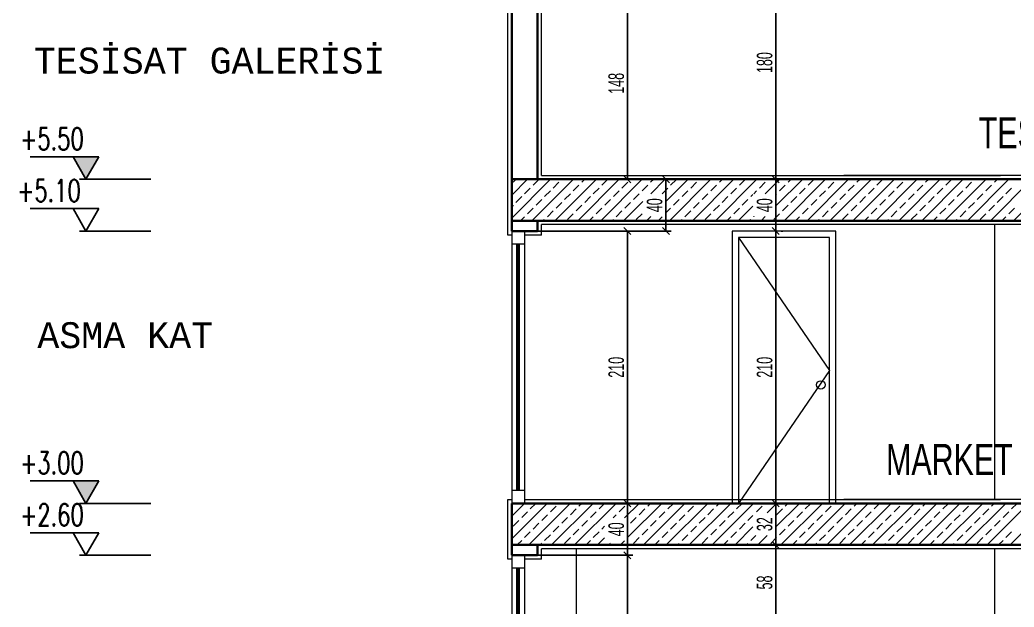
# Model space of a CAD drawing. Header units: inches. Extents: x -7543 to -822, y 102837 to 190349.
# Drawn here: x -827.5247 to -827.3713, y 102836.8419 to 102836.9325 of the extents above; entities that cross this region are included whole.
import ezdxf
from ezdxf.enums import TextEntityAlignment as Align

# ---------------------------------------------------------------- set-up
doc = ezdxf.new("R2010")
doc.units = ezdxf.units.IN
doc.header["$MEASUREMENT"] = 0
doc.linetypes.add('__ZG_T_P__9', pattern=[22, 1, -10, 1, -10])
doc.layers.get('0').update_dxf_attribs({"lineweight": 25})
for name, color, linetype, lineweight, true_color in [('DUVAR', 7, 'Continuous', 35, 0xfc4642), ('KAPI', 7, 'Continuous', 18, 0xffb360), ('PENCERE', 7, 'Continuous', 18, 0xffb360)]:
    doc.layers.add(name, color=color, linetype=linetype, lineweight=lineweight, true_color=true_color)
for name, color, linetype, lineweight in [('ICOL', 55, 'Continuous', 25), ('SIVA', 150, 'Continuous', 15), ('TARAMA', 8, 'Continuous', 25), ('YAZI', 7, 'Continuous', 25)]:
    doc.layers.add(name, color=color, linetype=linetype, lineweight=lineweight)
doc.styles.add('arıal', font='arial.ttf', dxfattribs={"width": 0.7})
doc.styles.add('ISIM', font='monos.ttf', dxfattribs={"width": 1.1, "height": 200})
doc.styles.add('KAPı-PEN', font='simplex.shx', dxfattribs={"width": 0.7, "height": 10})
doc.styles.add('OLCU', font='tromand.shx', dxfattribs={"width": 0.6, "height": 12})

# ---------------------------------------------------------------- blocks, each defined once
blk = doc.blocks.new('_Oblique')
at = {"color": 0, "linetype": 'ByBlock', "lineweight": -2}
blk.add_line((-0.5, -0.5), (0.5, 0.5), dxfattribs=at)

msp = doc.modelspace()

# ---------------------------------------------------------------- hatches: boundary and pattern name
at = {"layer": 'ICOL'}
for points in [[(-827.51246, 102836.91135), (-827.51646, 102836.91135), (-827.51446, 102836.90788)], [(-827.51246, 102836.86135), (-827.51646, 102836.86135), (-827.51446, 102836.85788)]]:
    msp.add_hatch(color=2, dxfattribs=at).paths.add_polyline_path(points)

# ---------------------------------------------------------------- linework, layer by layer
at = {"layer": 'DUVAR'}
for p, q in [((-827.44879, 102836.89988), (-827.44879, 102836.93748)), ((-827.44479, 102836.90788), (-827.44479, 102836.93748)), ((-827.44879, 102836.90788), (-827.27379, 102836.90788)), ((-827.44879, 102836.90148), (-827.27379, 102836.90148)), ((-827.44479, 102836.89988), (-827.44479, 102836.90148)), ((-827.44479, 102836.89988), (-827.44879, 102836.89988)), ((-827.44879, 102836.85788), (-827.27379, 102836.85788)), ((-827.44879, 102836.84988), (-827.44879, 102836.85788)), ((-827.44879, 102836.85148), (-827.27379, 102836.85148)), ((-827.44479, 102836.84988), (-827.44479, 102836.85148)), ((-827.44479, 102836.84988), (-827.44879, 102836.84988))]:
    msp.add_line(p, q, dxfattribs=at)
at = {"layer": 'ICOL'}
for p, q in [((-827.40805, 102836.94388), (-827.40805, 102836.90788)), ((-827.43093, 102836.90788), (-827.43093, 102836.93748)), ((-827.42501, 102836.89988), (-827.42501, 102836.90788)), ((-827.40805, 102836.90788), (-827.40805, 102836.89988)), ((-827.43093, 102836.85788), (-827.43093, 102836.89988)), ((-827.40805, 102836.89988), (-827.40805, 102836.85788)), ((-827.43093, 102836.84988), (-827.43093, 102836.85788)), ((-827.40805, 102836.85788), (-827.40805, 102836.85148)), ((-827.40805, 102836.85148), (-827.40805, 102836.83988)), ((-827.43093, 102836.79788), (-827.43093, 102836.84988))]:
    msp.add_line(p, q, dxfattribs=at)
at = {"layer": 'ICOL', "color": 2}
for p, q in [((-827.52308, 102836.91135), (-827.51246, 102836.91135)), ((-827.51446, 102836.90788), (-827.51646, 102836.91135)), ((-827.51246, 102836.91135), (-827.51446, 102836.90788)), ((-827.51546, 102836.90788), (-827.50446, 102836.90788)), ((-827.52308, 102836.90335), (-827.51246, 102836.90335)), ((-827.51446, 102836.89988), (-827.51646, 102836.90335)), ((-827.51246, 102836.90335), (-827.51446, 102836.89988)), ((-827.51546, 102836.89988), (-827.50446, 102836.89988)), ((-827.52308, 102836.86135), (-827.51246, 102836.86135)), ((-827.51446, 102836.85788), (-827.51646, 102836.86135)), ((-827.51246, 102836.86135), (-827.51446, 102836.85788)), ((-827.51546, 102836.85788), (-827.50446, 102836.85788)), ((-827.52308, 102836.85335), (-827.51246, 102836.85335)), ((-827.51446, 102836.84988), (-827.51646, 102836.85335)), ((-827.51246, 102836.85335), (-827.51446, 102836.84988)), ((-827.51546, 102836.84988), (-827.50446, 102836.84988))]:
    msp.add_line(p, q, dxfattribs=at)
at = {"layer": 'ICOL', "color": 53}
for p, q in [((-827.43311, 102836.90788), (-827.43009, 102836.90788)), ((-827.4272, 102836.90788), (-827.42417, 102836.90788)), ((-827.40568, 102836.90788), (-827.40889, 102836.90788)), ((-827.40568, 102836.90788), (-827.40889, 102836.90788)), ((-827.44831, 102836.89988), (-827.43009, 102836.89988)), ((-827.44239, 102836.89988), (-827.42417, 102836.89988)), ((-827.40696, 102836.89988), (-827.40721, 102836.89988)), ((-827.40696, 102836.89988), (-827.40721, 102836.89988)), ((-827.43238, 102836.85788), (-827.43009, 102836.85788)), ((-827.43238, 102836.85788), (-827.43009, 102836.85788)), ((-827.40683, 102836.85788), (-827.40721, 102836.85788)), ((-827.40683, 102836.85788), (-827.40721, 102836.85788)), ((-827.40739, 102836.85148), (-827.40721, 102836.85148)), ((-827.40739, 102836.85148), (-827.40721, 102836.85148)), ((-827.44831, 102836.84988), (-827.43009, 102836.84988)), ((-827.44831, 102836.84988), (-827.43009, 102836.84988))]:
    msp.add_line(p, q, dxfattribs=at)
at = {"layer": 'KAPI'}
for p, q in [((-827.44879, 102836.89988), (-827.44879, 102836.85788)), ((-827.44679, 102836.89988), (-827.44679, 102836.85788)), ((-827.39879, 102836.89988), (-827.41479, 102836.89988)), ((-827.41479, 102836.89988), (-827.41479, 102836.85788)), ((-827.39879, 102836.85788), (-827.39879, 102836.89988)), ((-827.37429, 102836.85848), (-827.37429, 102836.90088)), ((-827.39979, 102836.89888), (-827.41379, 102836.89888)), ((-827.41379, 102836.89888), (-827.41379, 102836.85788)), ((-827.39979, 102836.85788), (-827.39979, 102836.89888)), ((-827.44679, 102836.89788), (-827.44879, 102836.89788)), ((-827.44799, 102836.85988), (-827.44799, 102836.89788)), ((-827.44779, 102836.85988), (-827.44779, 102836.89788)), ((-827.44759, 102836.85988), (-827.44759, 102836.89788)), ((-827.43879, 102836.79848), (-827.43879, 102836.85088)), ((-827.37429, 102836.79848), (-827.37429, 102836.85088)), ((-827.44879, 102836.84988), (-827.44879, 102836.79848)), ((-827.44679, 102836.84988), (-827.44679, 102836.79848)), ((-827.44679, 102836.84788), (-827.44879, 102836.84788)), ((-827.44799, 102836.79988), (-827.44799, 102836.84788)), ((-827.44779, 102836.79988), (-827.44779, 102836.84788)), ((-827.44759, 102836.79988), (-827.44759, 102836.84788))]:
    msp.add_line(p, q, dxfattribs=at)
at = {"layer": 'KAPI', "linetype": '__ZG_T_P__9'}
for p, q in [((-827.41379, 102836.89888), (-827.39979, 102836.87838)), ((-827.39979, 102836.87838), (-827.41379, 102836.85788))]:
    msp.add_line(p, q, dxfattribs=at)
at = {"layer": 'KAPI'}
msp.add_circle((-827.40111, 102836.87616), 0.00065, dxfattribs=at)
at = {"layer": 'PENCERE'}
msp.add_line((-827.44679, 102836.85988), (-827.44879, 102836.85988), dxfattribs=at)
at = {"layer": 'SIVA'}
for p, q in [((-827.44939, 102836.89928), (-827.44939, 102836.93688)), ((-827.44419, 102836.90848), (-827.44419, 102836.93688)), ((-827.44419, 102836.90848), (-827.37339, 102836.90848)), ((-827.27379, 102836.90848), (-827.39755, 102836.90848)), ((-827.27259, 102836.90088), (-827.44419, 102836.90088)), ((-827.44419, 102836.89928), (-827.44419, 102836.90088)), ((-827.44879, 102836.89928), (-827.44939, 102836.89928)), ((-827.44419, 102836.89928), (-827.44679, 102836.89928)), ((-827.44939, 102836.85848), (-827.44879, 102836.85848)), ((-827.44939, 102836.84928), (-827.44939, 102836.85848)), ((-827.44679, 102836.85848), (-827.37339, 102836.85848)), ((-827.27379, 102836.85848), (-827.39755, 102836.85848)), ((-827.27259, 102836.85088), (-827.44419, 102836.85088)), ((-827.44419, 102836.84928), (-827.44419, 102836.85088)), ((-827.44879, 102836.84928), (-827.44939, 102836.84928)), ((-827.44419, 102836.84928), (-827.44679, 102836.84928))]:
    msp.add_line(p, q, dxfattribs=at)
at = {"layer": 'TARAMA'}
for p, q in [((-827.44879, 102836.90542), (-827.44633, 102836.90788)), ((-827.44879, 102836.90189), (-827.44279, 102836.90788)), ((-827.44858, 102836.90741), (-827.4481, 102836.90788)), ((-827.44566, 102836.90148), (-827.43926, 102836.90788)), ((-827.44548, 102836.90696), (-827.4446, 102836.90785)), ((-827.44239, 102836.90652), (-827.4415, 102836.90741)), ((-827.44212, 102836.90148), (-827.43572, 102836.90788)), ((-827.44106, 102836.90785), (-827.44103, 102836.90788)), ((-827.43859, 102836.90148), (-827.43219, 102836.90788)), ((-827.43797, 102836.90741), (-827.43749, 102836.90788)), ((-827.43505, 102836.90148), (-827.42865, 102836.90788)), ((-827.43488, 102836.90696), (-827.43399, 102836.90785)), ((-827.43178, 102836.90652), (-827.4309, 102836.90741)), ((-827.43046, 102836.90785), (-827.43042, 102836.90788)), ((-827.42736, 102836.90741), (-827.42688, 102836.90788)), ((-827.42735, 102836.90565), (-827.42512, 102836.90788)), ((-827.42494, 102836.90452), (-827.42158, 102836.90788)), ((-827.42445, 102836.90148), (-827.41805, 102836.90788)), ((-827.42427, 102836.90696), (-827.42339, 102836.90785)), ((-827.42118, 102836.90652), (-827.42029, 102836.90741)), ((-827.42091, 102836.90148), (-827.41451, 102836.90788)), ((-827.41985, 102836.90785), (-827.41981, 102836.90788)), ((-827.41737, 102836.90148), (-827.41097, 102836.90788)), ((-827.41676, 102836.90741), (-827.41628, 102836.90788)), ((-827.41366, 102836.90696), (-827.41278, 102836.90785)), ((-827.41057, 102836.90652), (-827.40968, 102836.90741)), ((-827.40967, 102836.90565), (-827.40744, 102836.90788)), ((-827.40924, 102836.90785), (-827.40921, 102836.90788)), ((-827.40797, 102836.90381), (-827.4039, 102836.90788)), ((-827.40677, 102836.90148), (-827.40037, 102836.90788)), ((-827.40615, 102836.90741), (-827.40567, 102836.90788)), ((-827.40323, 102836.90148), (-827.39683, 102836.90788)), ((-827.40306, 102836.90696), (-827.40217, 102836.90785)), ((-827.39996, 102836.90652), (-827.39908, 102836.90741)), ((-827.3997, 102836.90148), (-827.3933, 102836.90788)), ((-827.39864, 102836.90785), (-827.3986, 102836.90788)), ((-827.39616, 102836.90148), (-827.38976, 102836.90788)), ((-827.39554, 102836.90741), (-827.39506, 102836.90788)), ((-827.39263, 102836.90148), (-827.38623, 102836.90788)), ((-827.39245, 102836.90696), (-827.39157, 102836.90785)), ((-827.38936, 102836.90652), (-827.38847, 102836.90741)), ((-827.38909, 102836.90148), (-827.38269, 102836.90788)), ((-827.38803, 102836.90785), (-827.38799, 102836.90788)), ((-827.38555, 102836.90148), (-827.37915, 102836.90788)), ((-827.38494, 102836.90741), (-827.38446, 102836.90788)), ((-827.38202, 102836.90148), (-827.37562, 102836.90788)), ((-827.38184, 102836.90696), (-827.38096, 102836.90785)), ((-827.37875, 102836.90652), (-827.37787, 102836.90741)), ((-827.37848, 102836.90148), (-827.37208, 102836.90788)), ((-827.37742, 102836.90785), (-827.37739, 102836.90788)), ((-827.37495, 102836.90148), (-827.36855, 102836.90788)), ((-827.37433, 102836.90741), (-827.37385, 102836.90788)), ((-827.37141, 102836.90148), (-827.36501, 102836.90788)), ((-827.44681, 102836.90564), (-827.44592, 102836.90652)), ((-827.44371, 102836.9052), (-827.44283, 102836.90608)), ((-827.44062, 102836.90475), (-827.43974, 102836.90564)), ((-827.43929, 102836.90608), (-827.43841, 102836.90696)), ((-827.4362, 102836.90564), (-827.43532, 102836.90652)), ((-827.43311, 102836.9052), (-827.43222, 102836.90608)), ((-827.43001, 102836.90475), (-827.42913, 102836.90564)), ((-827.42869, 102836.90608), (-827.4278, 102836.90696)), ((-827.42558, 102836.90565), (-827.42471, 102836.90652)), ((-827.4225, 102836.9052), (-827.42162, 102836.90608)), ((-827.41941, 102836.90475), (-827.41852, 102836.90564)), ((-827.41808, 102836.90608), (-827.4172, 102836.90696)), ((-827.41499, 102836.90564), (-827.4141, 102836.90652)), ((-827.41144, 102836.90565), (-827.41101, 102836.90608)), ((-827.40797, 102836.90558), (-827.40792, 102836.90564)), ((-827.40748, 102836.90608), (-827.40659, 102836.90696)), ((-827.40438, 102836.90564), (-827.4035, 102836.90652)), ((-827.40129, 102836.9052), (-827.4004, 102836.90608)), ((-827.39819, 102836.90475), (-827.39731, 102836.90564)), ((-827.39687, 102836.90608), (-827.39598, 102836.90696)), ((-827.39377, 102836.90564), (-827.39289, 102836.90652)), ((-827.39068, 102836.9052), (-827.3898, 102836.90608)), ((-827.38759, 102836.90475), (-827.3867, 102836.90564)), ((-827.38626, 102836.90608), (-827.38538, 102836.90696)), ((-827.38317, 102836.90564), (-827.38228, 102836.90652)), ((-827.38007, 102836.9052), (-827.37919, 102836.90608)), ((-827.37698, 102836.90475), (-827.3761, 102836.90564)), ((-827.37566, 102836.90608), (-827.37477, 102836.90696)), ((-827.37256, 102836.90564), (-827.37168, 102836.90652)), ((-827.44813, 102836.90431), (-827.44725, 102836.9052)), ((-827.44504, 102836.90387), (-827.44416, 102836.90475)), ((-827.44195, 102836.90343), (-827.44106, 102836.90431)), ((-827.43753, 102836.90431), (-827.43664, 102836.9052)), ((-827.43443, 102836.90387), (-827.43355, 102836.90475)), ((-827.43152, 102836.90148), (-827.42854, 102836.90446)), ((-827.43134, 102836.90343), (-827.43046, 102836.90431)), ((-827.42383, 102836.90387), (-827.42294, 102836.90475)), ((-827.42073, 102836.90343), (-827.41985, 102836.90431)), ((-827.41631, 102836.90431), (-827.41543, 102836.9052)), ((-827.41322, 102836.90387), (-827.41234, 102836.90475)), ((-827.41189, 102836.9052), (-827.41157, 102836.90552)), ((-827.40571, 102836.90431), (-827.40482, 102836.9052)), ((-827.40261, 102836.90387), (-827.40173, 102836.90475)), ((-827.39952, 102836.90343), (-827.39864, 102836.90431)), ((-827.3951, 102836.90431), (-827.39422, 102836.9052)), ((-827.39201, 102836.90387), (-827.39112, 102836.90475)), ((-827.38891, 102836.90343), (-827.38803, 102836.90431)), ((-827.38449, 102836.90431), (-827.38361, 102836.9052)), ((-827.3814, 102836.90387), (-827.38052, 102836.90475)), ((-827.37831, 102836.90343), (-827.37742, 102836.90431)), ((-827.37389, 102836.90431), (-827.373, 102836.9052)), ((-827.44879, 102836.90365), (-827.44858, 102836.90387)), ((-827.44637, 102836.90254), (-827.44548, 102836.90343)), ((-827.44327, 102836.9021), (-827.44239, 102836.90299)), ((-827.44018, 102836.90166), (-827.43929, 102836.90254)), ((-827.43885, 102836.90299), (-827.43797, 102836.90387)), ((-827.43576, 102836.90254), (-827.43488, 102836.90343)), ((-827.43267, 102836.9021), (-827.43178, 102836.90299)), ((-827.42957, 102836.90166), (-827.42869, 102836.90254)), ((-827.42494, 102836.90276), (-827.42427, 102836.90343)), ((-827.42206, 102836.9021), (-827.42118, 102836.90299)), ((-827.41897, 102836.90166), (-827.41808, 102836.90254)), ((-827.41764, 102836.90299), (-827.41676, 102836.90387)), ((-827.41455, 102836.90254), (-827.41366, 102836.90343)), ((-827.41384, 102836.90148), (-827.41157, 102836.90375)), ((-827.40836, 102836.90166), (-827.40748, 102836.90254)), ((-827.40703, 102836.90299), (-827.40615, 102836.90387)), ((-827.40394, 102836.90254), (-827.40306, 102836.90343)), ((-827.40085, 102836.9021), (-827.39996, 102836.90299)), ((-827.39775, 102836.90166), (-827.39687, 102836.90254)), ((-827.39643, 102836.90299), (-827.39554, 102836.90387)), ((-827.39333, 102836.90254), (-827.39245, 102836.90343)), ((-827.39024, 102836.9021), (-827.38936, 102836.90299)), ((-827.38715, 102836.90166), (-827.38626, 102836.90254)), ((-827.38582, 102836.90299), (-827.38494, 102836.90387)), ((-827.38273, 102836.90254), (-827.38184, 102836.90343)), ((-827.37963, 102836.9021), (-827.37875, 102836.90299)), ((-827.37654, 102836.90166), (-827.37566, 102836.90254)), ((-827.37521, 102836.90299), (-827.37433, 102836.90387)), ((-827.37212, 102836.90254), (-827.37124, 102836.90343)), ((-827.44743, 102836.90148), (-827.44681, 102836.9021)), ((-827.44389, 102836.90148), (-827.44371, 102836.90166)), ((-827.43682, 102836.90148), (-827.4362, 102836.9021)), ((-827.43328, 102836.90148), (-827.43311, 102836.90166)), ((-827.42798, 102836.90148), (-827.42735, 102836.90212)), ((-827.42621, 102836.90148), (-827.42559, 102836.9021)), ((-827.42268, 102836.90148), (-827.4225, 102836.90166)), ((-827.41561, 102836.90148), (-827.41499, 102836.9021)), ((-827.41207, 102836.90148), (-827.41189, 102836.90166)), ((-827.41145, 102836.9021), (-827.41144, 102836.90212)), ((-827.4103, 102836.90148), (-827.40967, 102836.90212)), ((-827.405, 102836.90148), (-827.40438, 102836.9021)), ((-827.40146, 102836.90148), (-827.40129, 102836.90166)), ((-827.39439, 102836.90148), (-827.39377, 102836.9021)), ((-827.39086, 102836.90148), (-827.39068, 102836.90166)), ((-827.38379, 102836.90148), (-827.38317, 102836.9021)), ((-827.38025, 102836.90148), (-827.38007, 102836.90166)), ((-827.37318, 102836.90148), (-827.37256, 102836.9021)), ((-827.44879, 102836.85592), (-827.44683, 102836.85788)), ((-827.44879, 102836.85239), (-827.4433, 102836.85788)), ((-827.44879, 102836.85769), (-827.4486, 102836.85788)), ((-827.44725, 102836.8557), (-827.44637, 102836.85658)), ((-827.44616, 102836.85148), (-827.43976, 102836.85788)), ((-827.44592, 102836.85702), (-827.44506, 102836.85788)), ((-827.44283, 102836.85658), (-827.44195, 102836.85747)), ((-827.44263, 102836.85148), (-827.43623, 102836.85788)), ((-827.43974, 102836.85614), (-827.43885, 102836.85702)), ((-827.43909, 102836.85148), (-827.43269, 102836.85788)), ((-827.43841, 102836.85747), (-827.43799, 102836.85788)), ((-827.43664, 102836.8557), (-827.43576, 102836.85658)), ((-827.43532, 102836.85702), (-827.43446, 102836.85788)), ((-827.43222, 102836.85658), (-827.43134, 102836.85747)), ((-827.43139, 102836.85565), (-827.42915, 102836.85788)), ((-827.43086, 102836.85265), (-827.42562, 102836.85788)), ((-827.42913, 102836.85614), (-827.42825, 102836.85702)), ((-827.42848, 102836.85148), (-827.42208, 102836.85788)), ((-827.4278, 102836.85747), (-827.42739, 102836.85788)), ((-827.42604, 102836.8557), (-827.42515, 102836.85658)), ((-827.42495, 102836.85148), (-827.41855, 102836.85788)), ((-827.42471, 102836.85702), (-827.42385, 102836.85788)), ((-827.42162, 102836.85658), (-827.42073, 102836.85747)), ((-827.42141, 102836.85148), (-827.41501, 102836.85788)), ((-827.41852, 102836.85614), (-827.41764, 102836.85702)), ((-827.41788, 102836.85148), (-827.41148, 102836.85788)), ((-827.4172, 102836.85747), (-827.41678, 102836.85788)), ((-827.41543, 102836.8557), (-827.41455, 102836.85658)), ((-827.4141, 102836.85702), (-827.41324, 102836.85788)), ((-827.41101, 102836.85658), (-827.41013, 102836.85747)), ((-827.40938, 102836.85645), (-827.40794, 102836.85788)), ((-827.40797, 102836.85432), (-827.40441, 102836.85788)), ((-827.40792, 102836.85614), (-827.40703, 102836.85702)), ((-827.40727, 102836.85148), (-827.40087, 102836.85788)), ((-827.40659, 102836.85747), (-827.40617, 102836.85788)), ((-827.40482, 102836.8557), (-827.40394, 102836.85658)), ((-827.40373, 102836.85148), (-827.39733, 102836.85788)), ((-827.4035, 102836.85702), (-827.40264, 102836.85788)), ((-827.4004, 102836.85658), (-827.39952, 102836.85747)), ((-827.4002, 102836.85148), (-827.3938, 102836.85788)), ((-827.39731, 102836.85614), (-827.39643, 102836.85702)), ((-827.39666, 102836.85148), (-827.39026, 102836.85788)), ((-827.39598, 102836.85747), (-827.39557, 102836.85788)), ((-827.39422, 102836.8557), (-827.39333, 102836.85658)), ((-827.39313, 102836.85148), (-827.38673, 102836.85788)), ((-827.39289, 102836.85702), (-827.39203, 102836.85788)), ((-827.3898, 102836.85658), (-827.38891, 102836.85747)), ((-827.38959, 102836.85148), (-827.38319, 102836.85788)), ((-827.3867, 102836.85614), (-827.38582, 102836.85702)), ((-827.38606, 102836.85148), (-827.37966, 102836.85788)), ((-827.38538, 102836.85747), (-827.38496, 102836.85788)), ((-827.38361, 102836.8557), (-827.38273, 102836.85658)), ((-827.38252, 102836.85148), (-827.37612, 102836.85788)), ((-827.38228, 102836.85702), (-827.38142, 102836.85788)), ((-827.37919, 102836.85658), (-827.37831, 102836.85747)), ((-827.37899, 102836.85148), (-827.37259, 102836.85788)), ((-827.3761, 102836.85614), (-827.37521, 102836.85702)), ((-827.37545, 102836.85148), (-827.36905, 102836.85788)), ((-827.37477, 102836.85747), (-827.37435, 102836.85788)), ((-827.373, 102836.8557), (-827.37212, 102836.85658)), ((-827.37191, 102836.85148), (-827.36551, 102836.85788)), ((-827.37168, 102836.85702), (-827.37082, 102836.85788)), ((-827.44858, 102836.85437), (-827.44769, 102836.85526)), ((-827.44416, 102836.85526), (-827.44327, 102836.85614)), ((-827.44106, 102836.85482), (-827.44018, 102836.8557)), ((-827.43797, 102836.85437), (-827.43709, 102836.85526)), ((-827.43316, 102836.85565), (-827.43267, 102836.85614)), ((-827.43046, 102836.85482), (-827.42957, 102836.8557)), ((-827.42736, 102836.85437), (-827.42648, 102836.85526)), ((-827.42294, 102836.85526), (-827.42206, 102836.85614)), ((-827.41985, 102836.85482), (-827.41897, 102836.8557)), ((-827.41676, 102836.85437), (-827.41587, 102836.85526)), ((-827.41234, 102836.85526), (-827.41157, 102836.85602)), ((-827.40615, 102836.85437), (-827.40527, 102836.85526)), ((-827.40173, 102836.85526), (-827.40085, 102836.85614)), ((-827.39864, 102836.85482), (-827.39775, 102836.8557)), ((-827.39554, 102836.85437), (-827.39466, 102836.85526)), ((-827.39112, 102836.85526), (-827.39024, 102836.85614)), ((-827.38803, 102836.85482), (-827.38715, 102836.8557)), ((-827.38494, 102836.85437), (-827.38405, 102836.85526)), ((-827.38052, 102836.85526), (-827.37963, 102836.85614)), ((-827.37742, 102836.85482), (-827.37654, 102836.8557)), ((-827.37433, 102836.85437), (-827.37345, 102836.85526)), ((-827.44681, 102836.85261), (-827.44592, 102836.85349)), ((-827.44548, 102836.85393), (-827.4446, 102836.85482)), ((-827.44239, 102836.85349), (-827.4415, 102836.85437)), ((-827.43929, 102836.85305), (-827.43841, 102836.85393)), ((-827.4362, 102836.85261), (-827.43532, 102836.85349)), ((-827.43488, 102836.85393), (-827.43446, 102836.85435)), ((-827.42869, 102836.85305), (-827.4278, 102836.85393)), ((-827.42559, 102836.85261), (-827.42471, 102836.85349)), ((-827.42427, 102836.85393), (-827.42339, 102836.85482)), ((-827.42118, 102836.85349), (-827.42029, 102836.85437)), ((-827.41808, 102836.85305), (-827.4172, 102836.85393)), ((-827.41499, 102836.85261), (-827.4141, 102836.85349)), ((-827.41434, 102836.85148), (-827.41157, 102836.85425)), ((-827.41366, 102836.85393), (-827.41278, 102836.85482)), ((-827.40748, 102836.85305), (-827.40659, 102836.85393)), ((-827.40438, 102836.85261), (-827.4035, 102836.85349)), ((-827.40306, 102836.85393), (-827.40217, 102836.85482)), ((-827.39996, 102836.85349), (-827.39908, 102836.85437)), ((-827.39687, 102836.85305), (-827.39598, 102836.85393)), ((-827.39377, 102836.85261), (-827.39289, 102836.85349)), ((-827.39245, 102836.85393), (-827.39157, 102836.85482)), ((-827.38936, 102836.85349), (-827.38847, 102836.85437)), ((-827.38626, 102836.85305), (-827.38538, 102836.85393)), ((-827.38317, 102836.85261), (-827.38228, 102836.85349)), ((-827.38184, 102836.85393), (-827.38096, 102836.85482)), ((-827.37875, 102836.85349), (-827.37787, 102836.85437)), ((-827.37566, 102836.85305), (-827.37477, 102836.85393)), ((-827.37256, 102836.85261), (-827.37168, 102836.85349)), ((-827.44793, 102836.85148), (-827.44725, 102836.85216)), ((-827.44371, 102836.85216), (-827.44283, 102836.85305)), ((-827.44062, 102836.85172), (-827.43974, 102836.85261)), ((-827.43732, 102836.85148), (-827.43664, 102836.85216)), ((-827.43555, 102836.85148), (-827.43446, 102836.85258)), ((-827.43202, 102836.85148), (-827.43138, 102836.85212)), ((-827.43001, 102836.85172), (-827.42913, 102836.85261)), ((-827.42672, 102836.85148), (-827.42604, 102836.85216)), ((-827.4225, 102836.85216), (-827.42162, 102836.85305)), ((-827.41941, 102836.85172), (-827.41852, 102836.85261)), ((-827.41611, 102836.85148), (-827.41543, 102836.85216)), ((-827.41189, 102836.85216), (-827.41114, 102836.85292)), ((-827.41081, 102836.85148), (-827.40937, 102836.85292)), ((-827.4088, 102836.85172), (-827.40792, 102836.85261)), ((-827.4055, 102836.85148), (-827.40482, 102836.85216)), ((-827.40129, 102836.85216), (-827.4004, 102836.85305)), ((-827.39819, 102836.85172), (-827.39731, 102836.85261)), ((-827.3949, 102836.85148), (-827.39422, 102836.85216)), ((-827.39068, 102836.85216), (-827.3898, 102836.85305)), ((-827.38759, 102836.85172), (-827.3867, 102836.85261)), ((-827.38429, 102836.85148), (-827.38361, 102836.85216)), ((-827.38007, 102836.85216), (-827.37919, 102836.85305)), ((-827.37698, 102836.85172), (-827.3761, 102836.85261)), ((-827.37368, 102836.85148), (-827.373, 102836.85216)), ((-827.44439, 102836.85148), (-827.44416, 102836.85172)), ((-827.43379, 102836.85148), (-827.43355, 102836.85172)), ((-827.42318, 102836.85148), (-827.42294, 102836.85172)), ((-827.41257, 102836.85148), (-827.41234, 102836.85172)), ((-827.40197, 102836.85148), (-827.40173, 102836.85172)), ((-827.39136, 102836.85148), (-827.39112, 102836.85172)), ((-827.38075, 102836.85148), (-827.38052, 102836.85172))]:
    msp.add_line(p, q, dxfattribs=at)

# ---------------------------------------------------------------- block references
at = {"layer": 'ICOL', "xscale": 0.001080000001820736, "yscale": 0.001080000001820736, "zscale": 0.001080000001820736}
for p, rotation in [((-827.43093, 102836.90788), 270), ((-827.42501, 102836.90788), 90), ((-827.40805, 102836.90788), 90), ((-827.40805, 102836.90788), 270), ((-827.43093, 102836.89988), 90), ((-827.42501, 102836.89988), 270), ((-827.40805, 102836.89988), 90), ((-827.40805, 102836.89988), 270), ((-827.43093, 102836.85788), 270), ((-827.43093, 102836.85788), 90), ((-827.40805, 102836.85788), 90), ((-827.40805, 102836.85788), 270), ((-827.40805, 102836.85148), 90), ((-827.40805, 102836.85148), 270), ((-827.43093, 102836.84988), 270), ((-827.43093, 102836.84988), 90)]:
    msp.add_blockref('_Oblique', p, dxfattribs=dict(at, rotation=rotation))

# ---------------------------------------------------------------- texts
at = {"layer": 'ICOL', "char_height": 0.0024, "attachment_point": 5, "rotation": 90, "style": 'OLCU'}
for s, insert in [('\\A1;180', (-827.40977, 102836.92588)), ('\\A1;148', (-827.43266, 102836.92268)), ('\\A1;40', (-827.42674, 102836.90388)), ('\\A1;40', (-827.40977, 102836.90388)), ('\\A1;210', (-827.43266, 102836.87888)), ('\\A1;210', (-827.40977, 102836.87888)), ('\\A1;32', (-827.40977, 102836.85468)), ('\\A1;40', (-827.43266, 102836.85388)), ('\\A1;58', (-827.40977, 102836.84568))]:
    msp.add_mtext(s, dxfattribs=dict(at, insert=insert))
at = {"layer": 'ICOL', "color": 2, "style": 'KAPı-PEN', "width": 0.7}
for tag, p in [('+5.50', (-827.51971, 102836.91242)), ('+5.10', (-827.52017, 102836.90442)), ('+3.00', (-827.51971, 102836.86242)), ('+2.60', (-827.51971, 102836.85442))]:
    msp.add_attdef(tag, text='+17.50', height=0.0034, dxfattribs=at).set_placement(p, align=Align.CENTER)
at = {"layer": 'YAZI', "style": 'ISIM'}
for s, p in [('TESİSAT GALERİSİ', (-827.5225, 102836.92419)), ('ASMA KAT', (-827.52196, 102836.88183))]:
    msp.add_text(s, height=0.004, dxfattribs=at).set_placement(p)
at = {"layer": 'YAZI', "style": 'arıal', "width": 0.7}
for s, p in [('TESİSAT GALERİSİ', (-827.37675, 102836.91263)), ('MARKET', (-827.39105, 102836.86225))]:
    msp.add_text(s, height=0.0048, dxfattribs=at).set_placement(p)

doc.saveas('drawing.dxf')
